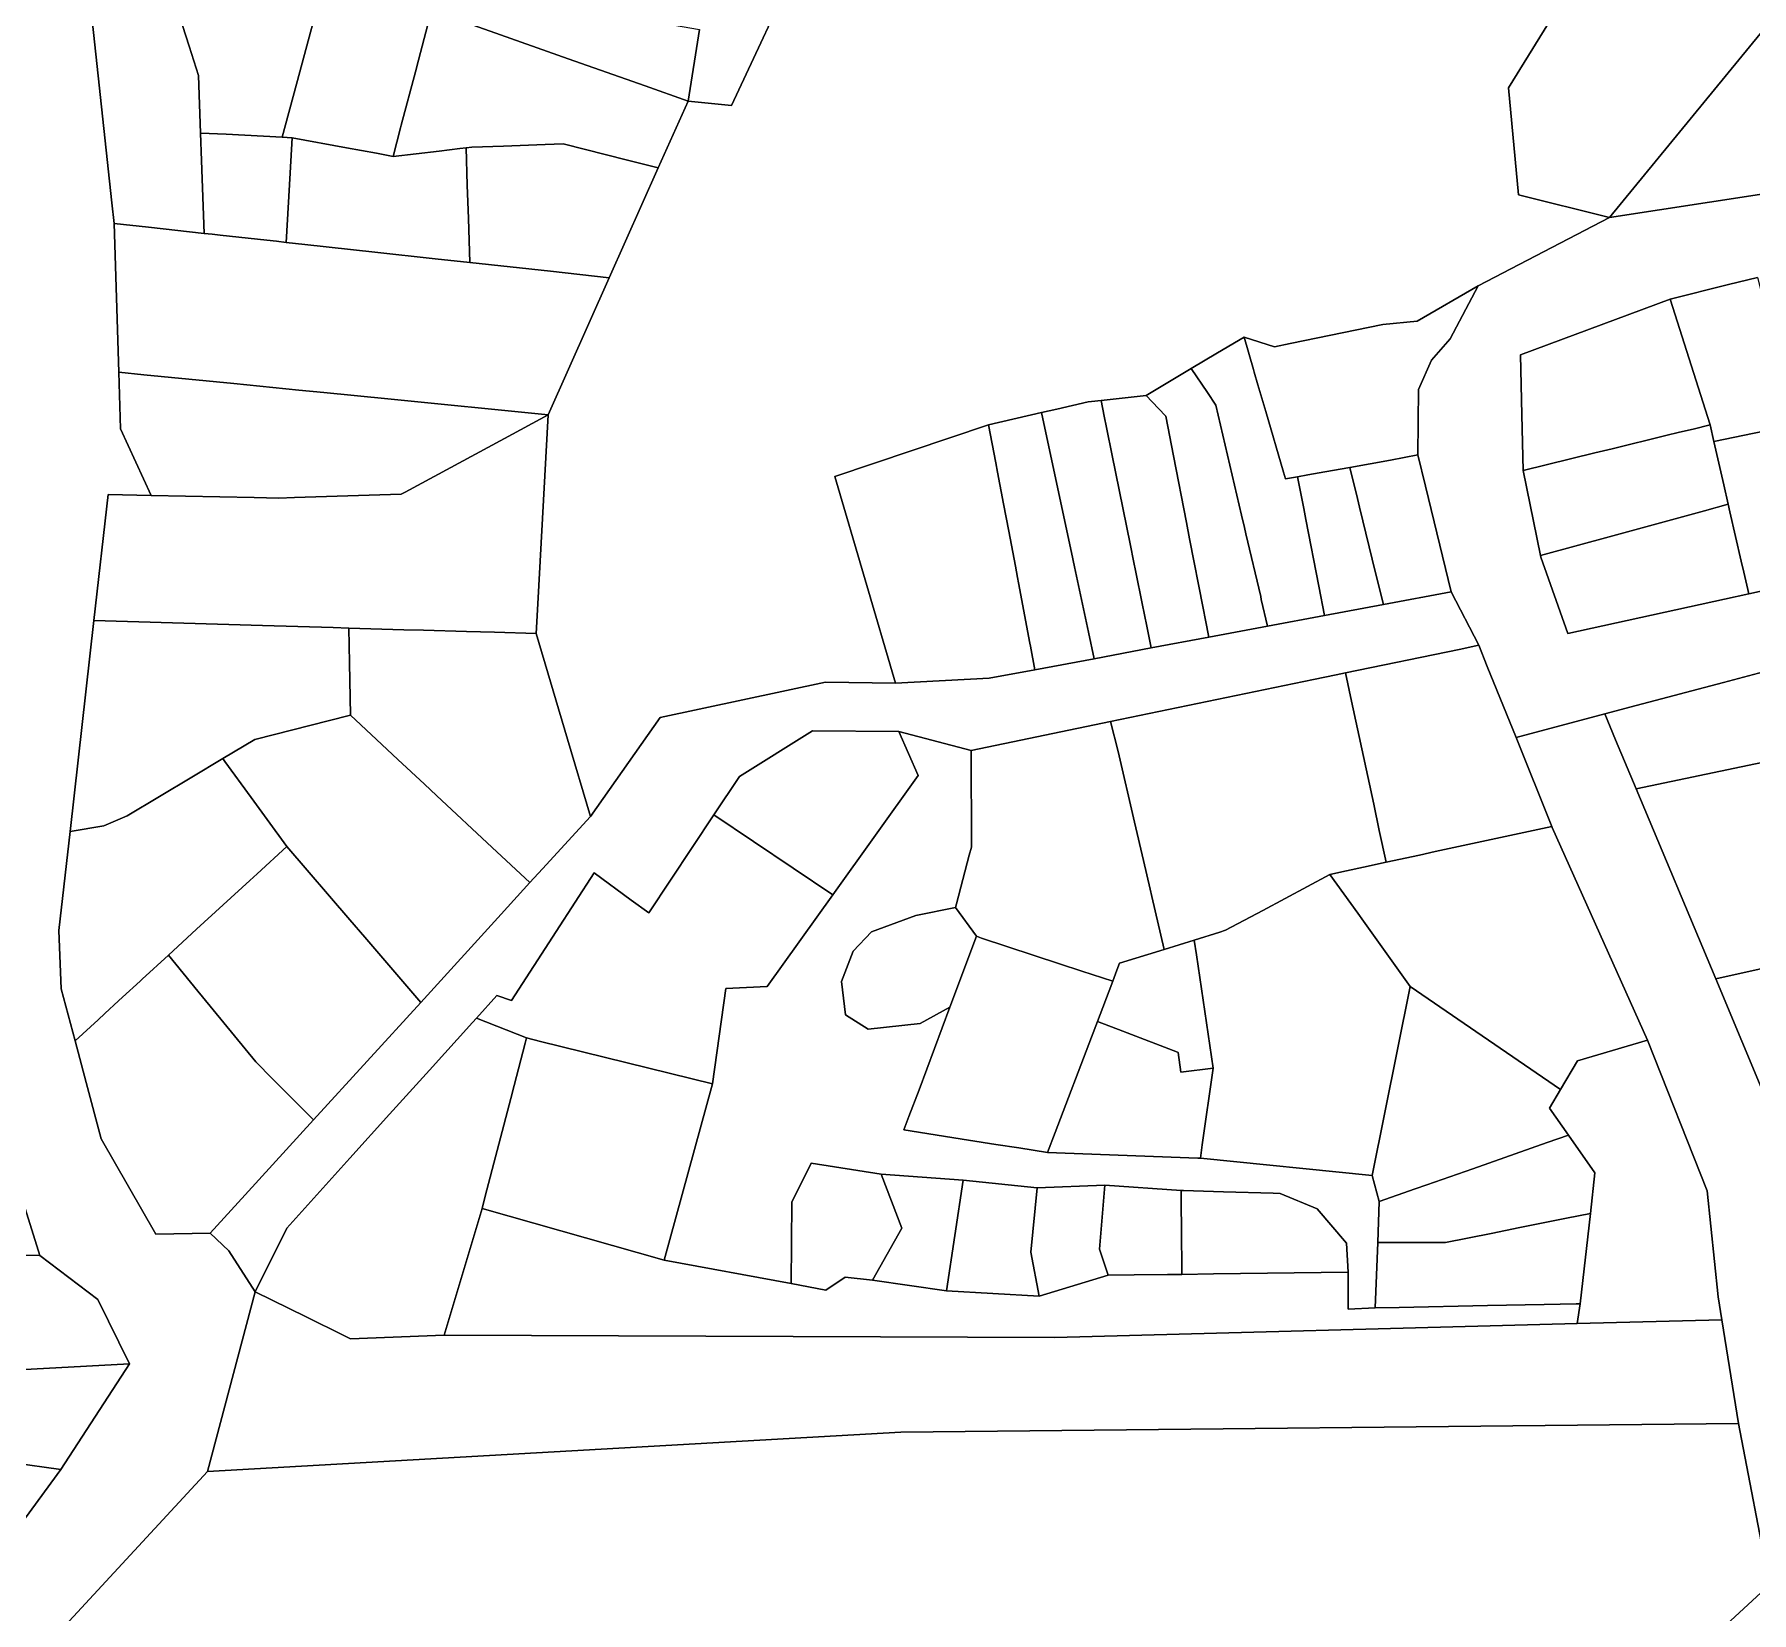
# Model space of a CAD drawing. Header units: inches. Extents: x 469449 to 472390, y 1000542 to 1004361.
# Drawn here: x 470988.2 to 471191.5, y 1001604.3 to 1001791.1 of the extents above; entities that cross this region are included whole.
import ezdxf

# ---------------------------------------------------------------- set-up
doc = ezdxf.new("R2010")
doc.units = ezdxf.units.IN
doc.header["$MEASUREMENT"] = 0
doc.layers.add('Gulele_10_07_New_Parcel', color=7, linetype='Continuous')

msp = doc.modelspace()

# ---------------------------------------------------------------- linework, layer by layer
at = {"layer": 'Gulele_10_07_New_Parcel'}
for points in [[(471172.98, 1001801.49), (471162.68, 1001784.83), (471163.84, 1001772.14), (471174.61, 1001769.46), (471159.09, 1001761.38), (471151.87, 1001757.19), (471147.8, 1001756.79), (471136.85, 1001754.55), (471134.97, 1001754.17), (471131.38, 1001755.3), (471128.24, 1001753.43), (471125.13, 1001751.58), (471119.79, 1001748.4), (471114.46, 1001747.81), (471113.31, 1001747.68), (471112.95, 1001747.65), (471109.22, 1001746.79), (471107.42, 1001746.38), (471101.15, 1001744.94), (471082.96, 1001738.8), (471090.15, 1001714.34), (471081.85, 1001714.47), (471062.3, 1001710.27), (471054.02, 1001698.57), (471051.31, 1001707.73), (471047.62, 1001720.22), (471047.8, 1001723.74), (471049.01, 1001746.1), (471056.26, 1001762.34), (471062.06, 1001775.34), (471065.59, 1001783.25), (471070.74, 1001782.71), (471086.91, 1001817.3)], [(471086.91, 1001817.3), (471070.74, 1001782.71), (471065.59, 1001783.25), (471066.95, 1001791.72)], [(470994.55, 1001797.63), (470997.4, 1001771.2), (470997.67, 1001768.75), (470998.22, 1001751.16), (470998.42, 1001744.47), (471002.05, 1001736.57), (470996.94, 1001736.67), (470995.28, 1001721.76), (470992.46, 1001696.81), (470991.13, 1001685.06), (470991.39, 1001678.19), (470993.04, 1001672.01), (470994.35, 1001667.09), (470996.13, 1001660.43), (471002.59, 1001649.14), (471009.01, 1001649.25), (471011.25, 1001647.16), (471014.37, 1001642.32), (471008.71, 1001621.04), (470989, 1001599.7), (470988.55, 1001588.23), (470998.61, 1001568.82), (470995.76, 1001558.53), (470987.03, 1001557.75)], [(471194.04, 1001716.01), (471188.1, 1001714.43), (471177.78, 1001711.69), (471174.07, 1001710.71), (471163.57, 1001707.91), (471160.17, 1001716.31), (471159.16, 1001718.83), (471155.89, 1001725.17), (471152.86, 1001737.66), (471151.96, 1001741.36), (471152.02, 1001749.1), (471153.56, 1001752.59), (471155.77, 1001755.1), (471159.09, 1001761.38), (471174.61, 1001769.46), (471210.65, 1001774.99)], [(471192.15, 1001762.38), (471188.7, 1001761.52), (471181.82, 1001759.79), (471164.11, 1001753.21), (471164.26, 1001746.11), (471164.4, 1001739.54), (471166.48, 1001729.47), (471166.52, 1001729.25), (471169.68, 1001720.23), (471188.23, 1001724.31), (471191.1, 1001724.94), (471199.84, 1001726.86)], [(470979.97, 1001605.74), (470991.34, 1001621.29), (470999.47, 1001633.78), (470995.72, 1001641.39), (470988.89, 1001646.61), (470986.56, 1001654.06)], [(471188.49, 1001602.95), (471193.57, 1001607.63)]]:
    msp.add_lwpolyline(points, dxfattribs=at)
for points in [[(471198.2, 1001798.28), (471174.61, 1001769.46), (471163.84, 1001772.14), (471162.68, 1001784.83), (471172.98, 1001801.49), (471177.05, 1001803.18), (471182.23, 1001804.28), (471198.32, 1001804.57), (471198.24, 1001800.29)], [(471004.24, 1001801.06), (471013.6, 1001800.8), (471017.6, 1001800.36), (471028.78, 1001798.51), (471030.78, 1001798.18), (471031.05, 1001800.19), (471044.11, 1001797.28), (471048.03, 1001794.98), (471048.27, 1001794.94), (471054.4, 1001793.88), (471066.95, 1001791.72), (471065.59, 1001783.25), (471060.5, 1001785.04), (471051.41, 1001788.25), (471042.17, 1001791.51), (471035.22, 1001793.96), (471024.83, 1001795.06), (471021.95, 1001795.36), (471004.15, 1001797.24), (470994.55, 1001797.63), (470994.51, 1001801.32)], [(471008.01, 1001776.21), (471008.33, 1001767.58), (471001.73, 1001768.31), (470997.67, 1001768.75), (470997.4, 1001771.2), (470994.55, 1001797.63), (471004.15, 1001797.24), (471006.53, 1001789.73), (471007.63, 1001786.28), (471007.88, 1001779.46)], [(471019.24, 1001785.26), (471017.56, 1001778.97), (471010.92, 1001779.31), (471007.88, 1001779.46), (471007.63, 1001786.28), (471006.53, 1001789.73), (471004.15, 1001797.24), (471021.95, 1001795.36), (471021.01, 1001791.83)], [(471210.65, 1001774.99), (471174.61, 1001769.46), (471198.2, 1001798.28), (471208.04, 1001798.01), (471208.82, 1001789.9), (471209.31, 1001785.9), (471210.22, 1001778.53), (471210.3, 1001777.85)], [(471031.57, 1001780.08), (471030.68, 1001776.7), (471028.71, 1001777.06), (471025.15, 1001777.72), (471018.73, 1001778.91), (471017.56, 1001778.97), (471019.24, 1001785.26), (471021.01, 1001791.83), (471021.95, 1001795.36), (471024.83, 1001795.06), (471035.22, 1001793.96), (471033.67, 1001788.07), (471033.31, 1001786.71), (471031.65, 1001780.38)], [(471065.59, 1001783.25), (471062.06, 1001775.34), (471058.41, 1001776.26), (471050.8, 1001778.18), (471048.66, 1001778.1), (471043.76, 1001777.92), (471039.98, 1001777.78), (471039.31, 1001777.7), (471038.59, 1001777.62), (471036.13, 1001777.33), (471030.68, 1001776.7), (471031.57, 1001780.08), (471031.65, 1001780.38), (471033.31, 1001786.71), (471033.67, 1001788.07), (471035.22, 1001793.96), (471042.17, 1001791.51), (471051.41, 1001788.25), (471060.5, 1001785.04)], [(471018.3, 1001771.27), (471018.04, 1001766.52), (471016.89, 1001766.65), (471015.74, 1001766.77), (471010.22, 1001767.38), (471009.25, 1001767.48), (471008.33, 1001767.58), (471008.01, 1001776.21), (471007.88, 1001779.46), (471010.92, 1001779.31), (471017.56, 1001778.97), (471018.73, 1001778.91)], [(471028.71, 1001777.06), (471030.68, 1001776.7), (471036.13, 1001777.33), (471038.59, 1001777.62), (471039.31, 1001777.7), (471039.46, 1001773.31), (471039.59, 1001769.36), (471039.77, 1001764.14), (471035.66, 1001764.59), (471028.51, 1001765.38), (471020.22, 1001766.28), (471018.04, 1001766.52), (471018.3, 1001771.27), (471018.73, 1001778.91), (471025.15, 1001777.72)], [(471062.06, 1001775.34), (471056.26, 1001762.34), (471049.29, 1001763.1), (471039.77, 1001764.14), (471039.59, 1001769.36), (471039.46, 1001773.31), (471039.31, 1001777.7), (471039.98, 1001777.78), (471043.76, 1001777.92), (471048.66, 1001778.1), (471050.8, 1001778.18), (471058.41, 1001776.26)], [(471056.26, 1001762.34), (471049.01, 1001746.1), (471030.07, 1001747.99), (471022.49, 1001748.74), (471019.51, 1001749.04), (471011.81, 1001749.8), (471001.17, 1001750.86), (470998.22, 1001751.16), (470997.67, 1001768.75), (471001.73, 1001768.31), (471008.33, 1001767.58), (471009.25, 1001767.48), (471010.22, 1001767.38), (471015.74, 1001766.77), (471016.89, 1001766.65), (471018.04, 1001766.52), (471020.22, 1001766.28), (471028.51, 1001765.38), (471035.66, 1001764.59), (471039.77, 1001764.14), (471049.29, 1001763.1)], [(471196.51, 1001744.94), (471186.97, 1001742.96), (471186.56, 1001744.93), (471181.82, 1001759.79), (471188.7, 1001761.52), (471192.15, 1001762.38), (471193.49, 1001757.03)], [(471155.77, 1001755.1), (471153.56, 1001752.59), (471152.02, 1001749.1), (471151.96, 1001741.36), (471148.7, 1001740.76), (471143.88, 1001739.89), (471140.95, 1001739.36), (471138.93, 1001738.99), (471137.72, 1001738.77), (471136.27, 1001738.54), (471136.04, 1001739.32), (471133.95, 1001746.5), (471133.03, 1001749.66), (471132.59, 1001751.16), (471132.5, 1001751.46), (471131.38, 1001755.3), (471134.97, 1001754.17), (471136.85, 1001754.55), (471147.8, 1001756.79), (471151.87, 1001757.19), (471159.09, 1001761.38)], [(471172.89, 1001741.6), (471164.4, 1001739.54), (471164.26, 1001746.11), (471164.11, 1001753.21), (471181.82, 1001759.79), (471186.56, 1001744.93), (471184.54, 1001744.43), (471182.92, 1001744.04), (471181.31, 1001743.65), (471174.94, 1001742.1)], [(471136.04, 1001739.32), (471136.27, 1001738.54), (471137.72, 1001738.77), (471138.45, 1001735.04), (471138.71, 1001733.71), (471140.24, 1001725.85), (471140.91, 1001722.36), (471134.16, 1001721.1), (471133.42, 1001724.26), (471133.35, 1001724.59), (471131.6, 1001732.04), (471131.43, 1001732.76), (471131.09, 1001734.23), (471128.04, 1001747.27), (471127.04, 1001748.75), (471125.13, 1001751.58), (471128.24, 1001753.43), (471131.38, 1001755.3), (471132.5, 1001751.46), (471132.59, 1001751.16), (471133.03, 1001749.66), (471133.95, 1001746.5)], [(471018.99, 1001736.32), (471017.16, 1001736.26), (471014.22, 1001736.32), (471002.05, 1001736.57), (470998.42, 1001744.47), (470998.22, 1001751.16), (471001.17, 1001750.86), (471011.81, 1001749.8), (471019.51, 1001749.04), (471022.49, 1001748.74), (471030.07, 1001747.99), (471049.01, 1001746.1), (471043.85, 1001743.32), (471032.09, 1001736.97), (471031.64, 1001736.73)], [(471134.16, 1001721.1), (471127.2, 1001719.79), (471126.8, 1001721.81), (471126.53, 1001723.21), (471124.93, 1001731.44), (471124.56, 1001733.37), (471123.02, 1001741.27), (471122.11, 1001745.94), (471121.25, 1001746.86), (471119.79, 1001748.4), (471125.13, 1001751.58), (471127.04, 1001748.75), (471128.04, 1001747.27), (471131.09, 1001734.23), (471131.43, 1001732.76), (471131.6, 1001732.04), (471133.35, 1001724.59), (471133.42, 1001724.26)], [(471127.2, 1001719.79), (471120.39, 1001718.52), (471119.75, 1001721.67), (471119.72, 1001721.83), (471118.18, 1001729.43), (471118.06, 1001730.05), (471117.89, 1001730.86), (471115.78, 1001741.3), (471115.11, 1001744.62), (471114.84, 1001745.96), (471114.46, 1001747.81), (471119.79, 1001748.4), (471121.25, 1001746.86), (471122.11, 1001745.94), (471123.02, 1001741.27), (471124.56, 1001733.37), (471124.93, 1001731.44), (471126.53, 1001723.21), (471126.8, 1001721.81)], [(471049.01, 1001746.1), (471047.8, 1001723.74), (471047.62, 1001720.22), (471042.69, 1001720.37), (471039.38, 1001720.46), (471034.27, 1001720.62), (471031.93, 1001720.68), (471025.44, 1001720.88), (471023.58, 1001720.93), (471015.22, 1001721.18), (470995.28, 1001721.76), (470996.94, 1001736.67), (471002.05, 1001736.57), (471014.22, 1001736.32), (471017.16, 1001736.26), (471018.99, 1001736.32), (471031.64, 1001736.73), (471032.09, 1001736.97), (471043.85, 1001743.32)], [(471113.63, 1001717.25), (471106.64, 1001715.94), (471106.11, 1001718.73), (471106.04, 1001719.08), (471104.69, 1001726.22), (471104.57, 1001726.86), (471104.32, 1001728.2), (471103.53, 1001732.34), (471102.92, 1001735.59), (471102.22, 1001739.31), (471102, 1001740.44), (471101.15, 1001744.94), (471107.42, 1001746.38), (471108.64, 1001740.68), (471110.96, 1001729.8), (471111.31, 1001728.13), (471112.96, 1001720.39)], [(471120.39, 1001718.52), (471113.63, 1001717.25), (471112.96, 1001720.39), (471111.31, 1001728.13), (471110.96, 1001729.8), (471108.64, 1001740.68), (471107.42, 1001746.38), (471109.22, 1001746.79), (471112.95, 1001747.65), (471113.31, 1001747.68), (471114.46, 1001747.81), (471114.84, 1001745.96), (471115.11, 1001744.62), (471115.78, 1001741.3), (471117.89, 1001730.86), (471118.06, 1001730.05), (471118.18, 1001729.43), (471119.72, 1001721.83), (471119.75, 1001721.67)], [(471101.23, 1001714.93), (471090.15, 1001714.34), (471082.96, 1001738.8), (471101.15, 1001744.94), (471102, 1001740.44), (471102.22, 1001739.31), (471102.92, 1001735.59), (471103.53, 1001732.34), (471104.32, 1001728.2), (471104.57, 1001726.86), (471104.69, 1001726.22), (471106.04, 1001719.08), (471106.11, 1001718.73), (471106.64, 1001715.94)], [(471175.02, 1001731.8), (471166.48, 1001729.47), (471164.4, 1001739.54), (471172.89, 1001741.6), (471174.94, 1001742.1), (471181.31, 1001743.65), (471182.92, 1001744.04), (471184.54, 1001744.43), (471186.56, 1001744.93), (471186.97, 1001742.96), (471188.15, 1001737.83), (471188.67, 1001735.53), (471185.86, 1001734.76)], [(471197.66, 1001738.73), (471199.34, 1001729.58), (471199.84, 1001726.86), (471191.1, 1001724.94), (471190.52, 1001727.47), (471190.22, 1001728.81), (471188.88, 1001734.64), (471188.67, 1001735.53), (471188.15, 1001737.83), (471186.97, 1001742.96), (471196.51, 1001744.94)], [(471147.88, 1001723.67), (471140.91, 1001722.36), (471140.24, 1001725.85), (471138.71, 1001733.71), (471138.45, 1001735.04), (471137.72, 1001738.77), (471138.93, 1001738.99), (471140.95, 1001739.36), (471143.88, 1001739.89), (471144.79, 1001736.19), (471145.04, 1001735.19), (471146.95, 1001727.42)], [(471155.89, 1001725.17), (471147.88, 1001723.67), (471146.95, 1001727.42), (471145.04, 1001735.19), (471144.79, 1001736.19), (471143.88, 1001739.89), (471148.7, 1001740.76), (471151.96, 1001741.36), (471152.86, 1001737.66)], [(471188.23, 1001724.31), (471169.68, 1001720.23), (471166.52, 1001729.25), (471166.48, 1001729.47), (471175.02, 1001731.8), (471185.86, 1001734.76), (471188.67, 1001735.53), (471188.88, 1001734.64), (471190.22, 1001728.81), (471190.52, 1001727.47), (471191.1, 1001724.94)], [(471159.16, 1001718.83), (471156.83, 1001718.35), (471143.38, 1001715.56), (471142.27, 1001715.33), (471139.61, 1001714.78), (471115.56, 1001709.8), (471099.09, 1001706.4), (471090.51, 1001708.63), (471080.32, 1001708.72), (471071.69, 1001703.32), (471068.65, 1001698.76), (471060.93, 1001687.16), (471058.85, 1001688.68), (471054.47, 1001691.89), (471049.98, 1001684.97), (471044.69, 1001676.8), (471042.95, 1001677.38), (471040.55, 1001674.72), (471040.09, 1001674.21), (471034.99, 1001668.56), (471030.27, 1001663.34), (471025.57, 1001658.14), (471018.1, 1001649.86), (471014.37, 1001642.32), (471011.25, 1001647.16), (471009.01, 1001649.25), (471013.18, 1001653.81), (471021.27, 1001662.68), (471033.94, 1001676.56), (471043.48, 1001687.03), (471046.87, 1001690.74), (471048.37, 1001692.38), (471054.02, 1001698.57), (471062.3, 1001710.27), (471081.85, 1001714.47), (471090.15, 1001714.34), (471101.23, 1001714.93), (471106.64, 1001715.94), (471113.63, 1001717.25), (471120.39, 1001718.52), (471127.2, 1001719.79), (471134.16, 1001721.1), (471140.91, 1001722.36), (471147.88, 1001723.67), (471155.89, 1001725.17)], [(470996.45, 1001697.46), (470992.46, 1001696.81), (470995.28, 1001721.76), (471015.22, 1001721.18), (471023.58, 1001720.93), (471025.44, 1001720.88), (471025.52, 1001716.76), (471025.64, 1001710.56), (471023.01, 1001709.9), (471016.65, 1001708.29), (471014.31, 1001707.7), (471010.53, 1001705.44), (471006.87, 1001703.24), (470999.21, 1001698.65)], [(471048.37, 1001692.38), (471046.87, 1001690.74), (471042.41, 1001694.9), (471035.83, 1001701.05), (471034.39, 1001702.39), (471031.25, 1001705.32), (471028.71, 1001707.7), (471025.64, 1001710.56), (471025.52, 1001716.76), (471025.44, 1001720.88), (471031.93, 1001720.68), (471034.27, 1001720.62), (471039.38, 1001720.46), (471042.69, 1001720.37), (471047.62, 1001720.22), (471051.31, 1001707.73), (471054.02, 1001698.57)], [(471152.15, 1001694.01), (471148.18, 1001693.16), (471147.39, 1001696.92), (471146.72, 1001700.04), (471144.09, 1001712.22), (471143.38, 1001715.56), (471156.83, 1001718.35), (471159.16, 1001718.83), (471160.17, 1001716.31), (471163.57, 1001707.91), (471167.81, 1001697.39), (471163.38, 1001696.44), (471153.98, 1001694.41)], [(471201.05, 1001705.67), (471199.51, 1001705.4), (471196.06, 1001705.66), (471177.78, 1001701.85), (471175.35, 1001707.66), (471174.07, 1001710.71), (471177.78, 1001711.69), (471188.1, 1001714.43), (471194.04, 1001716.01), (471200.53, 1001717.1), (471212.35, 1001719.07), (471214.65, 1001709.73), (471215.04, 1001708.12)], [(471125.49, 1001683.95), (471121.93, 1001682.84), (471120.47, 1001689.09), (471120.27, 1001689.99), (471119.48, 1001693.37), (471118.43, 1001697.91), (471116.48, 1001706.28), (471115.56, 1001709.8), (471139.61, 1001714.78), (471142.27, 1001715.33), (471143.38, 1001715.56), (471144.09, 1001712.22), (471146.72, 1001700.04), (471147.39, 1001696.92), (471148.18, 1001693.16), (471145.52, 1001692.58), (471143.49, 1001692.14), (471141.55, 1001691.72), (471133.6, 1001687.46), (471129.2, 1001685.11), (471128.5, 1001684.89)], [(471043.48, 1001687.03), (471033.94, 1001676.56), (471027.32, 1001684.28), (471025.54, 1001686.36), (471018.11, 1001695.02), (471015.78, 1001698.22), (471013.9, 1001700.8), (471010.78, 1001705.08), (471010.53, 1001705.44), (471014.31, 1001707.7), (471016.65, 1001708.29), (471023.01, 1001709.9), (471025.64, 1001710.56), (471028.71, 1001707.7), (471031.25, 1001705.32), (471034.39, 1001702.39), (471035.83, 1001701.05), (471042.41, 1001694.9), (471046.87, 1001690.74)], [(471116.34, 1001680.38), (471115.84, 1001679.07), (471112.19, 1001680.28), (471109.53, 1001681.15), (471100.32, 1001684.18), (471099.71, 1001684.39), (471097.22, 1001687.79), (471097.34, 1001688.22), (471098.87, 1001694), (471099.13, 1001694.96), (471099.09, 1001706.4), (471115.56, 1001709.8), (471116.48, 1001706.28), (471118.43, 1001697.91), (471119.48, 1001693.37), (471120.27, 1001689.99), (471120.47, 1001689.09), (471121.93, 1001682.84), (471116.65, 1001681.2)], [(471175.35, 1001707.66), (471177.78, 1001701.85), (471187.2, 1001679.36), (471193.38, 1001664.62), (471197.79, 1001646.73), (471206.14, 1001612.89), (471193.57, 1001607.63), (471189.91, 1001626.73), (471187.93, 1001639), (471187.49, 1001641.74), (471186.17, 1001654.26), (471179.13, 1001672.08), (471167.86, 1001697.28), (471167.81, 1001697.39), (471163.57, 1001707.91), (471174.07, 1001710.71)], [(471099.09, 1001706.4), (471099.13, 1001694.96), (471098.87, 1001694), (471097.34, 1001688.22), (471097.22, 1001687.79), (471092.54, 1001686.87), (471087.28, 1001684.93), (471085.13, 1001682.65), (471083.76, 1001679.04), (471084.22, 1001675.1), (471086.91, 1001673.4), (471093.04, 1001674.07), (471096.58, 1001676.01), (471092.92, 1001666.24), (471091.73, 1001663.07), (471091.13, 1001661.47), (471098.76, 1001660.28), (471102, 1001659.77), (471104.73, 1001659.34), (471108.12, 1001658.81), (471125.93, 1001658.15), (471126.21, 1001658.12), (471146.56, 1001656.08), (471147.39, 1001653.01), (471147.2, 1001648.16), (471146.89, 1001640.41), (471143.7, 1001640.25), (471143.7, 1001644.64), (471143.5, 1001648.08), (471140.02, 1001652.14), (471135.67, 1001653.97), (471134.82, 1001653.99), (471128.94, 1001654.16), (471124.23, 1001654.3), (471123.93, 1001654.32), (471114.9, 1001654.93), (471106.88, 1001654.63), (471098.13, 1001655.54), (471088.44, 1001656.25), (471080.15, 1001657.53), (471077.88, 1001652.93), (471077.79, 1001643.31), (471062.76, 1001646.05), (471068.47, 1001666.94), (471070.05, 1001678.21), (471074.94, 1001678.46), (471082.7, 1001689.29), (471092.83, 1001703.41), (471090.51, 1001708.63)], [(471092.83, 1001703.41), (471082.7, 1001689.29), (471068.65, 1001698.76), (471071.69, 1001703.32), (471080.32, 1001708.72), (471090.51, 1001708.63)], [(471215.04, 1001708.12), (471216.06, 1001703.98), (471217.12, 1001699.69), (471216.73, 1001691.84), (471216.59, 1001688.98), (471216.58, 1001688.74), (471216.51, 1001685.89), (471210.91, 1001684.64), (471187.2, 1001679.36), (471177.78, 1001701.85), (471196.06, 1001705.66), (471199.51, 1001705.4), (471201.05, 1001705.67)], [(470995.76, 1001674.51), (470993.04, 1001672.01), (470991.39, 1001678.19), (470991.13, 1001685.06), (470992.46, 1001696.81), (470996.45, 1001697.46), (470999.21, 1001698.65), (471006.87, 1001703.24), (471010.53, 1001705.44), (471010.78, 1001705.08), (471013.9, 1001700.8), (471015.78, 1001698.22), (471018.11, 1001695.02), (471014.6, 1001691.8), (471013.71, 1001690.98), (471007.43, 1001685.22), (471004.09, 1001682.15), (471000.99, 1001679.31), (471000.75, 1001679.09), (470998.66, 1001677.17), (470998.19, 1001676.74), (470996.55, 1001675.24)], [(471082.7, 1001689.29), (471074.94, 1001678.46), (471070.05, 1001678.21), (471068.47, 1001666.94), (471048.14, 1001671.96), (471046.47, 1001672.37), (471040.55, 1001674.72), (471042.95, 1001677.38), (471044.69, 1001676.8), (471049.98, 1001684.97), (471054.47, 1001691.89), (471058.85, 1001688.68), (471060.93, 1001687.16), (471068.65, 1001698.76)], [(471170.84, 1001669.67), (471168.83, 1001666.25), (471151.04, 1001678.46), (471145.52, 1001686.18), (471144.83, 1001687.14), (471141.55, 1001691.72), (471143.49, 1001692.14), (471145.52, 1001692.58), (471148.18, 1001693.16), (471152.15, 1001694.01), (471153.98, 1001694.41), (471163.38, 1001696.44), (471167.81, 1001697.39), (471167.86, 1001697.28), (471179.13, 1001672.08)], [(471033.94, 1001676.56), (471021.27, 1001662.68), (471016.42, 1001667.54), (471014.44, 1001669.52), (471008.12, 1001677.23), (471007.56, 1001677.91), (471004.09, 1001682.15), (471007.43, 1001685.22), (471013.71, 1001690.98), (471014.6, 1001691.8), (471018.11, 1001695.02), (471025.54, 1001686.36), (471027.32, 1001684.28)], [(471151.04, 1001678.46), (471146.56, 1001656.08), (471126.21, 1001658.12), (471126.44, 1001659.71), (471127.73, 1001668.8), (471125.75, 1001682.21), (471125.49, 1001683.95), (471128.5, 1001684.89), (471129.2, 1001685.11), (471133.6, 1001687.46), (471141.55, 1001691.72), (471144.83, 1001687.14), (471145.52, 1001686.18)], [(470968.61, 1001679.39), (470969.07, 1001673.45), (470970.23, 1001673.5), (470973.81, 1001673.64), (470976.11, 1001673.73), (470978.4, 1001673.81), (470980.35, 1001673.89), (470981.96, 1001668.75), (470986.56, 1001654.06), (470988.89, 1001646.61), (470980.1, 1001646.67), (470978.02, 1001646.69), (470974.59, 1001646.71), (470954.31, 1001646.85), (470953.15, 1001657.85), (470954.16, 1001690.45), (470954.57, 1001690.46), (470961.2, 1001690.64), (470966.5, 1001690.78), (470967.71, 1001690.81), (470967.8, 1001689.73)], [(471093.04, 1001674.07), (471086.91, 1001673.4), (471084.22, 1001675.1), (471083.76, 1001679.04), (471085.13, 1001682.65), (471087.28, 1001684.93), (471092.54, 1001686.87), (471097.22, 1001687.79), (471099.71, 1001684.39), (471096.58, 1001676.01)], [(471211.28, 1001667.7), (471193.38, 1001664.62), (471187.2, 1001679.36), (471210.91, 1001684.64), (471216.51, 1001685.89), (471216.49, 1001685.09), (471216.69, 1001684.26), (471220.18, 1001669.23)], [(471109.02, 1001661.17), (471108.12, 1001658.81), (471104.73, 1001659.34), (471102, 1001659.77), (471098.76, 1001660.28), (471091.13, 1001661.47), (471091.73, 1001663.07), (471092.92, 1001666.24), (471096.58, 1001676.01), (471099.71, 1001684.39), (471100.32, 1001684.18), (471109.53, 1001681.15), (471112.19, 1001680.28), (471115.84, 1001679.07), (471114.66, 1001675.97), (471114.03, 1001674.31), (471113.33, 1001672.47)], [(471127.73, 1001668.8), (471123.88, 1001668.33), (471123.6, 1001670.64), (471123.49, 1001670.69), (471117.02, 1001673.17), (471114.03, 1001674.31), (471114.66, 1001675.97), (471115.84, 1001679.07), (471116.34, 1001680.38), (471116.65, 1001681.2), (471121.93, 1001682.84), (471125.49, 1001683.95), (471125.75, 1001682.21)], [(471009.01, 1001649.25), (471002.59, 1001649.14), (470996.13, 1001660.43), (470994.35, 1001667.09), (470993.04, 1001672.01), (470995.76, 1001674.51), (470996.55, 1001675.24), (470998.19, 1001676.74), (470998.66, 1001677.17), (471000.75, 1001679.09), (471000.99, 1001679.31), (471004.09, 1001682.15), (471007.56, 1001677.91), (471008.12, 1001677.23), (471014.44, 1001669.52), (471016.42, 1001667.54), (471021.27, 1001662.68), (471013.18, 1001653.81)], [(471151.62, 1001654.49), (471147.39, 1001653.01), (471146.56, 1001656.08), (471151.04, 1001678.46), (471168.83, 1001666.25), (471167.54, 1001664.06), (471169.79, 1001660.86), (471167.24, 1001659.97), (471158.45, 1001656.89), (471153, 1001654.98)], [(471036.72, 1001637.18), (471025.64, 1001636.76), (471024.83, 1001637.16), (471020.38, 1001639.35), (471014.37, 1001642.32), (471018.1, 1001649.86), (471025.57, 1001658.14), (471030.27, 1001663.34), (471034.99, 1001668.56), (471040.09, 1001674.21), (471040.55, 1001674.72), (471046.47, 1001672.37), (471046.31, 1001671.73), (471045.01, 1001666.74), (471044.6, 1001665.18), (471041.59, 1001653.62), (471041.21, 1001652.18)], [(471123.6, 1001670.64), (471123.88, 1001668.33), (471127.73, 1001668.8), (471126.44, 1001659.71), (471126.21, 1001658.12), (471125.93, 1001658.15), (471108.12, 1001658.81), (471109.02, 1001661.17), (471113.33, 1001672.47), (471114.03, 1001674.31), (471117.02, 1001673.17), (471123.49, 1001670.69)], [(471068.47, 1001666.94), (471062.76, 1001646.05), (471041.21, 1001652.18), (471041.59, 1001653.62), (471044.6, 1001665.18), (471045.01, 1001666.74), (471046.31, 1001671.73), (471046.47, 1001672.37), (471048.14, 1001671.96)], [(471187.93, 1001639), (471170.82, 1001638.55), (471171.17, 1001640.91), (471172.37, 1001651.59), (471172.91, 1001656.41), (471169.79, 1001660.86), (471167.54, 1001664.06), (471168.83, 1001666.25), (471170.84, 1001669.67), (471179.13, 1001672.08), (471186.17, 1001654.26), (471187.49, 1001641.74)], [(471160.63, 1001649.23), (471155.21, 1001648.14), (471154.3, 1001648.14), (471147.2, 1001648.16), (471147.39, 1001653.01), (471151.62, 1001654.49), (471153, 1001654.98), (471158.45, 1001656.89), (471167.24, 1001659.97), (471169.79, 1001660.86), (471172.91, 1001656.41), (471172.37, 1001651.59), (471169.55, 1001651.02), (471164.02, 1001649.91)], [(471090.88, 1001649.86), (471087.4, 1001643.69), (471084.17, 1001644.06), (471081.89, 1001642.53), (471077.79, 1001643.31), (471077.88, 1001652.93), (471080.15, 1001657.53), (471088.44, 1001656.25)], [(471087.4, 1001643.69), (471090.88, 1001649.86), (471088.44, 1001656.25), (471098.13, 1001655.54), (471096.15, 1001642.44)], [(471096.15, 1001642.44), (471098.13, 1001655.54), (471106.88, 1001654.63), (471106.13, 1001647), (471107.12, 1001641.82)], [(471115.29, 1001644.27), (471107.12, 1001641.82), (471106.13, 1001647), (471106.88, 1001654.63), (471114.9, 1001654.93), (471114.29, 1001647.38)], [(471118.36, 1001644.31), (471115.29, 1001644.27), (471114.29, 1001647.38), (471114.9, 1001654.93), (471123.93, 1001654.32), (471123.99, 1001648.1), (471124.01, 1001646.31), (471124.01, 1001645.89), (471124.03, 1001644.38), (471122.34, 1001644.36)], [(471127.78, 1001644.43), (471124.03, 1001644.38), (471124.01, 1001645.89), (471124.01, 1001646.31), (471123.99, 1001648.1), (471123.93, 1001654.32), (471124.23, 1001654.3), (471128.94, 1001654.16), (471134.82, 1001653.99), (471135.67, 1001653.97), (471140.02, 1001652.14), (471143.5, 1001648.08), (471143.7, 1001644.64)], [(471062.76, 1001646.05), (471077.79, 1001643.31), (471081.89, 1001642.53), (471084.17, 1001644.06), (471087.4, 1001643.69), (471096.15, 1001642.44), (471107.12, 1001641.82), (471115.29, 1001644.27), (471118.36, 1001644.31), (471122.34, 1001644.36), (471124.03, 1001644.38), (471127.78, 1001644.43), (471143.7, 1001644.64), (471143.7, 1001640.25), (471146.89, 1001640.41), (471149.72, 1001640.47), (471160.2, 1001640.68), (471166.89, 1001640.82), (471170.68, 1001640.9), (471171.17, 1001640.91), (471170.82, 1001638.55), (471108.98, 1001636.89), (471036.72, 1001637.18), (471041.21, 1001652.18)], [(471172.37, 1001651.59), (471171.17, 1001640.91), (471170.68, 1001640.9), (471166.89, 1001640.82), (471160.2, 1001640.68), (471149.72, 1001640.47), (471146.89, 1001640.41), (471147.2, 1001648.16), (471154.3, 1001648.14), (471155.21, 1001648.14), (471160.63, 1001649.23), (471164.02, 1001649.91), (471169.55, 1001651.02)], [(470974.59, 1001646.71), (470978.02, 1001646.69), (470980.1, 1001646.67), (470988.89, 1001646.61), (470995.72, 1001641.39), (470999.47, 1001633.78), (470954.37, 1001631.34), (470954.31, 1001646.85)], [(471020.38, 1001639.35), (471024.83, 1001637.16), (471025.64, 1001636.76), (471036.72, 1001637.18), (471108.98, 1001636.89), (471170.82, 1001638.55), (471187.93, 1001639), (471189.91, 1001626.73), (471090.78, 1001625.71), (471008.71, 1001621.04), (471014.37, 1001642.32)], [(470991.34, 1001621.29), (470968.75, 1001624.44), (470945.43, 1001622), (470929.39, 1001620.78), (470895.96, 1001621.13), (470861.14, 1001617.98), (470793.76, 1001617.38), (470776.75, 1001618.73), (470772.41, 1001617.95), (470752.76, 1001612.4), (470751.83, 1001617.1), (470759.45, 1001619.87), (470775.97, 1001623.51), (470798.53, 1001621.8), (470868.3, 1001623.21), (470907.75, 1001626.57), (470921.37, 1001626.36), (470925.49, 1001626.72), (470938.72, 1001627.87), (470954.37, 1001631.34), (470999.47, 1001633.78)], [(471193.57, 1001607.63), (471188.49, 1001602.95), (471157, 1001598.89), (471132.83, 1001598.28), (471097.48, 1001601.12), (471048.73, 1001598.07), (471014.8, 1001595.84), (470989, 1001599.7), (471008.71, 1001621.04), (471090.78, 1001625.71), (471189.91, 1001626.73)], [(470991.34, 1001621.29), (470979.97, 1001605.74), (470933.65, 1001607.36), (470927.16, 1001614.67), (470861.14, 1001616.08), (470794.26, 1001613.25), (470793.76, 1001617.38), (470861.14, 1001617.98), (470895.96, 1001621.13), (470929.39, 1001620.78), (470945.43, 1001622), (470968.75, 1001624.44)]]:
    msp.add_lwpolyline(points, close=True, dxfattribs=at)

doc.saveas('drawing.dxf')
